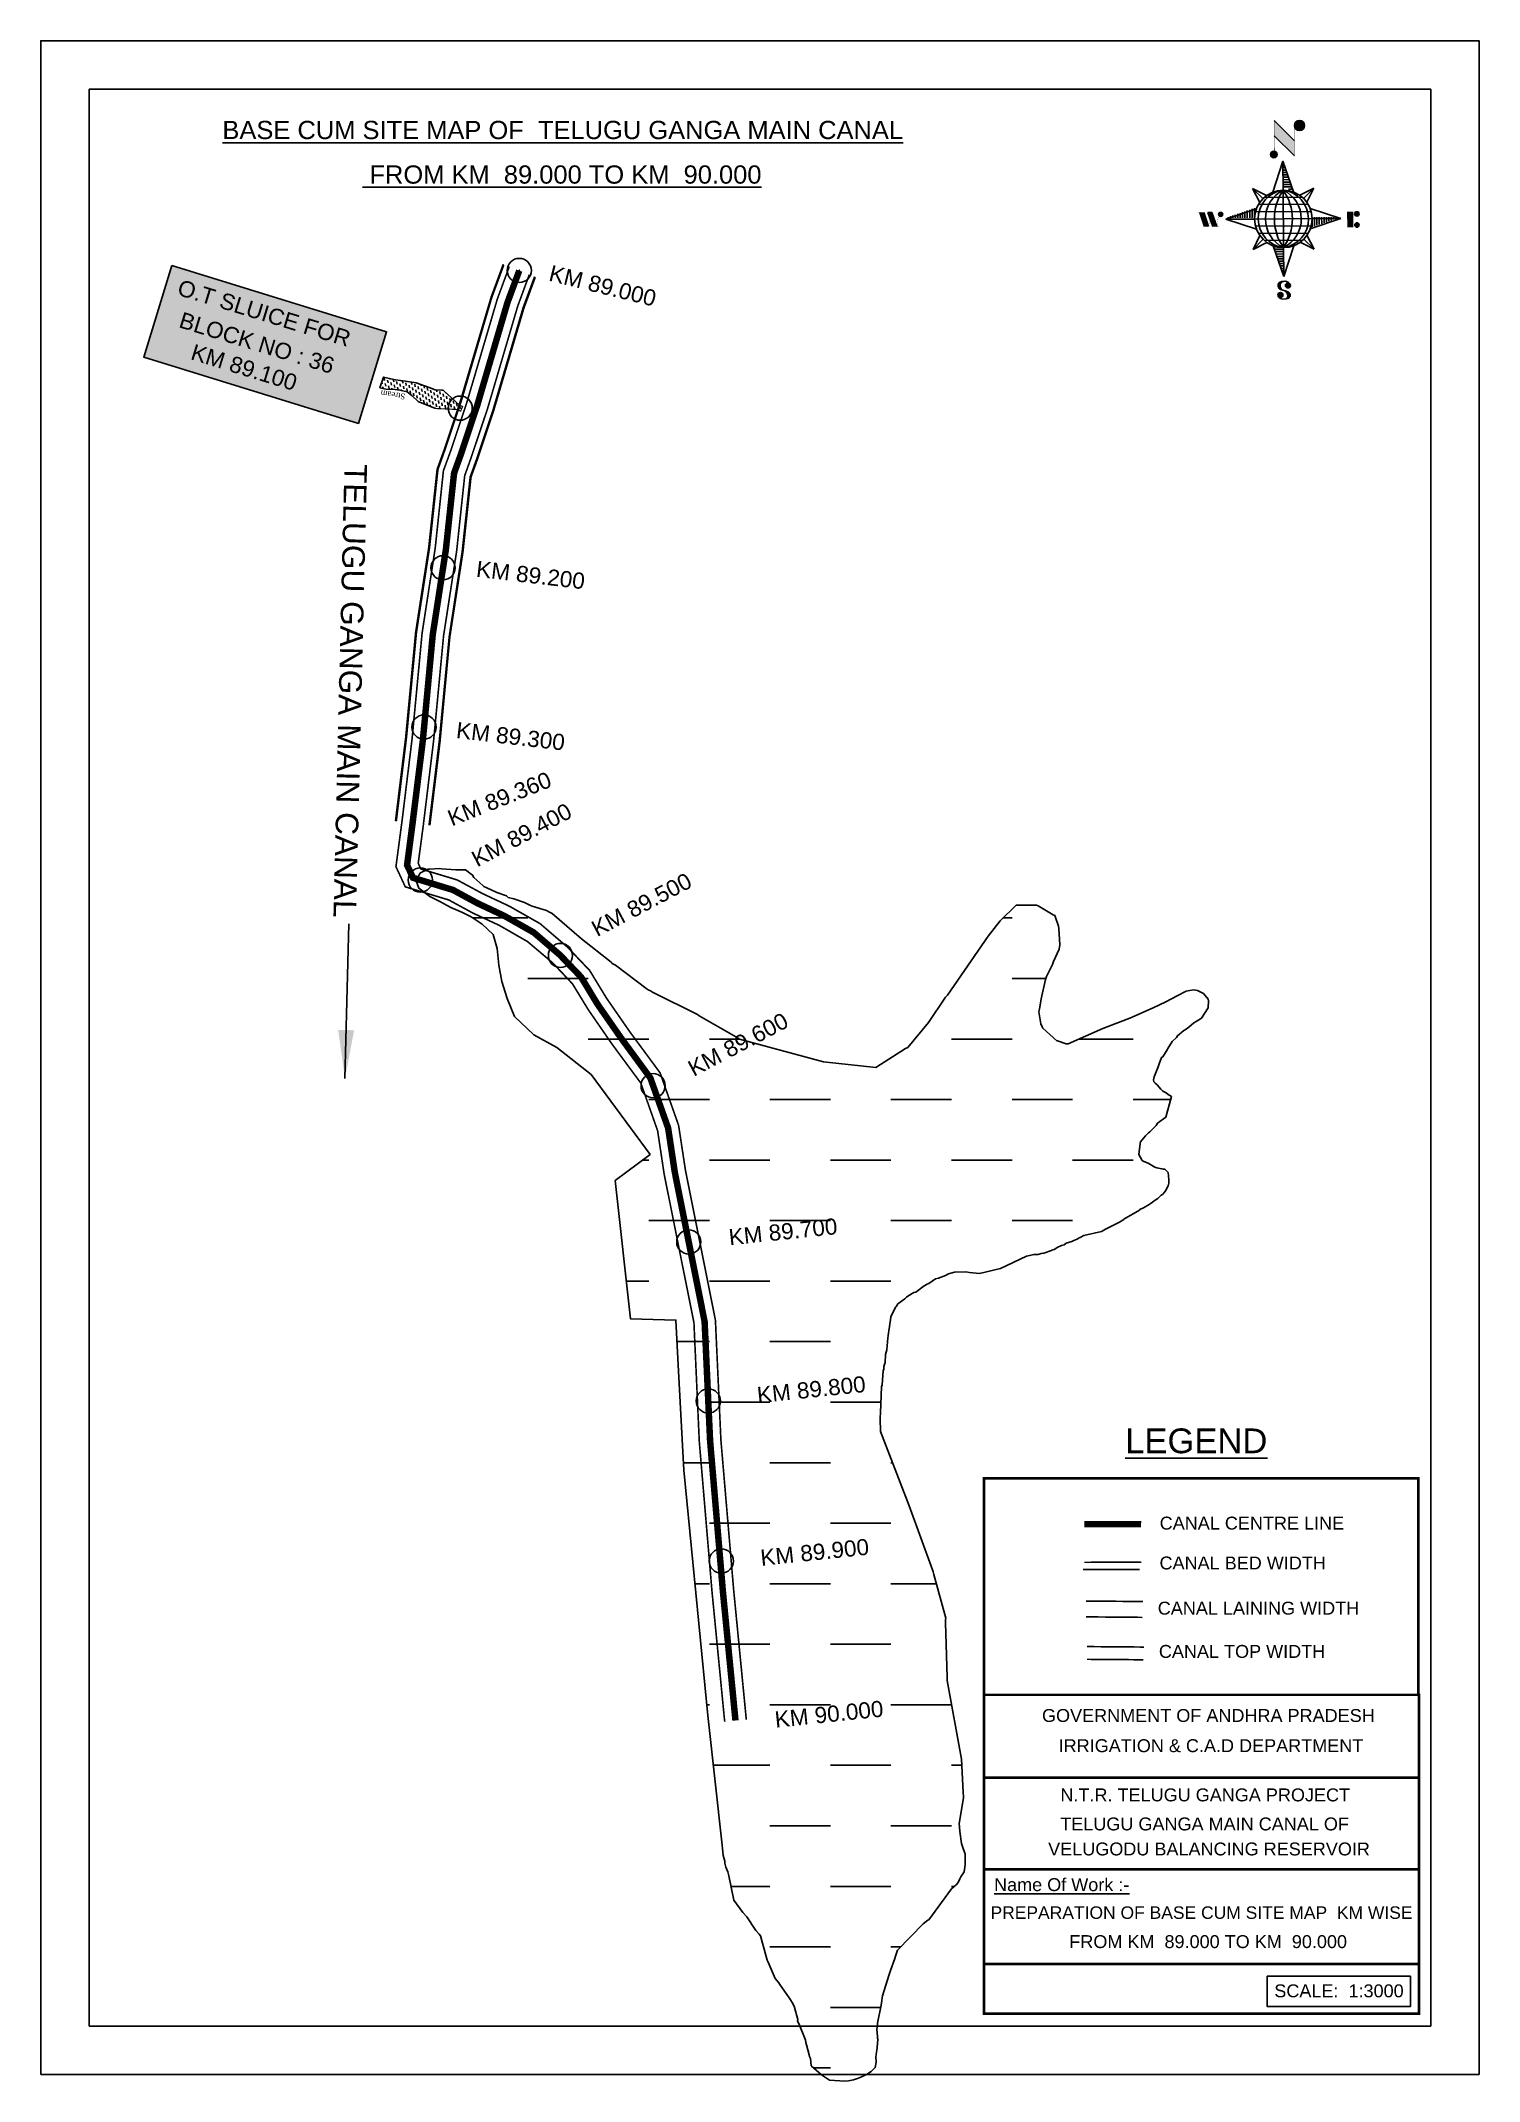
# Model space of a CAD drawing. Header units: inches. Extents: x 256761 to 257652, y 1657079 to 1658343.
import ezdxf

# ---------------------------------------------------------------- set-up
doc = ezdxf.new("R2010")
doc.units = ezdxf.units.IN
doc.header["$MEASUREMENT"] = 0
doc.header["$PDMODE"] = 32
doc.header["$PDSIZE"] = 15
doc.linetypes.add('ACAD_ISO02W100', pattern=[15, 12, -3])
for name, color, linetype in [('AQUADUCT', 1, 'Continuous'), ('bed with', 5, 'Continuous'), ('bord', 1, 'Continuous'), ('cahnige', 7, 'Continuous'), ('canal', 1, 'Continuous'), ('CARTTRACK', 30, 'ACAD_ISO02W100'), ('chainage', 7, 'Continuous'), ('FRAME 025', 7, 'Continuous'), ('lining', 4, 'Continuous'), ('OT', 7, 'Continuous'), ('STREAM', 4, 'Continuous'), ('Stu coo', 3, 'Continuous'), ('TEXT', 7, 'Continuous'), ('top of bund', 1, 'Continuous'), ('V', 6, 'Continuous')]:
    doc.layers.add(name, color=color, linetype=linetype)
doc.styles.add('5mm', font='times.ttf', dxfattribs={"height": 3})
doc.styles.get("Standard").update_dxf_attribs({"font": 'arial.ttf'})
doc.dimstyles.get("Standard").update_dxf_attribs({"dimtxt": 0.18, "dimasz": 0.18, "dimexe": 0.18, "dimexo": 0.0625, "dimgap": 0.09, "dimtad": 0, "dimtih": 1, "dimtoh": 1, "dimdec": 4, "dimzin": 0, "dimdsep": 46, "dimtxsty": 'Standard', "dimcen": 0.09, "dimadec": 0, "dimazin": 0, "dimtfac": 1, "dimtdec": 4, "dimtofl": 0, "dimtmove": 0, "dimatfit": 3, "dimfxl": 1, "dimtolj": 1, "dimtzin": 0, "dimarcsym": 0})
pattern_1 = [(267.297113149, (-8720374.938, 50637915.138), (10.5367255337, -0.497431438), [])]
pattern_2 = [(357.297113149, (-8720374.938, 50637915.138), (0.497431438, 10.5367255337), [])]

# ---------------------------------------------------------------- blocks, each defined once
blk = doc.blocks.new('VBVB')
at = {"layer": 'STREAM'}
h = blk.add_hatch(dxfattribs=at)
h.set_pattern_fill('DASH', color=256, scale=10, style=0)
h.set_pattern_definition([(0, (17867.8837, -28501.71), (1.25, 1.25), [1.25, -1.25])])
h.paths.add_polyline_path([(380095.96, 1497774.98), (380098.87, 1497780.21), (380100.45, 1497784.62), (380101.78, 1497788.77), (380103.77, 1497793.59), (380099.53, 1497795.92), (380098.45, 1497793.51), (380097.62, 1497789.6), (380096.96, 1497787.69), (380095.79, 1497784.7), (380093.88, 1497782.96), (380090.89, 1497780.8), (380086.57, 1497773.96), (380084.6, 1497765.18), (380084.08, 1497764.33), (380085.94, 1497763.15), (380086.57, 1497763.83), (380093.72, 1497769.3), (380094.46, 1497772.65)])
at = {"layer": 'OT', "const_width": 0.5}
blk.add_lwpolyline([(380084.6, 1497765.18), (380084.07, 1497764.33), (380083.55, 1497763.48), (380085.4, 1497762.31), (380085.94, 1497763.15), (380084.08, 1497764.33), (380085.94, 1497763.15), (380086.57, 1497763.83), (380093.72, 1497769.3), (380086.57, 1497763.83), (380085.94, 1497763.15), (380084.08, 1497764.33), (380084.6, 1497765.18), (380086.57, 1497773.96)], dxfattribs=at)
at = {"layer": 'STREAM'}
blk.add_lwpolyline([(380086.57, 1497773.96), (380090.89, 1497780.8), (380093.88, 1497782.96), (380095.79, 1497784.7), (380096.96, 1497787.69), (380097.62, 1497789.6), (380098.45, 1497793.51), (380099.53, 1497795.92), (380103.77, 1497793.59), (380101.78, 1497788.77), (380100.45, 1497784.62), (380098.87, 1497780.21), (380095.96, 1497774.98), (380094.46, 1497772.65), (380093.72, 1497769.3)], dxfattribs=at)
at = {"layer": 'cahnige', "style": '5mm'}
blk.add_text('Stream', height=2.5, rotation=71.17434, dxfattribs=at).set_placement((380095, 1497785.49))
blk = doc.blocks.new('*X7')
at = {"color": 0, "linetype": 'Continuous'}
for p, q in [((6321.6, 240.5), (6322.3, 241.2)), ((6321.6, 240.3), (6322.3, 241)), ((6321.6, 240.1), (6322.3, 240.8)), ((6321.6, 239.9), (6322.4, 240.7)), ((6321.6, 239.8), (6322.4, 240.6)), ((6321.6, 239.6), (6322.5, 240.5)), ((6321.6, 239.4), (6322.5, 240.3)), ((6321.6, 239.2), (6322.6, 240.2)), ((6321.7, 239.1), (6322.6, 240.1)), ((6321.8, 240.8), (6322.4, 241.4)), ((6321.8, 239), (6322.7, 240)), ((6321.8, 239), (6322.8, 239.9)), ((6321.9, 238.9), (6322.9, 239.8)), ((6322, 238.8), (6323, 239.7)), ((6322.1, 241.3), (6322.4, 241.6)), ((6322.1, 238.7), (6323.1, 239.6)), ((6322.2, 238.6), (6323.1, 239.6)), ((6322.3, 238.5), (6323.2, 239.5)), ((6322.4, 238.5), (6323.3, 239.4)), ((6322.5, 238.4), (6323.4, 239.3)), ((6322.7, 238.4), (6323.6, 239.3)), ((6322.8, 238.3), (6323.7, 239.2)), ((6322.9, 238.3), (6323.8, 239.1)), ((6323.1, 238.2), (6323.9, 239.1)), ((6323.2, 238.2), (6324, 239)), ((6323.3, 238.2), (6324.2, 239)), ((6323.5, 238.1), (6324.3, 238.9)), ((6323.7, 238.1), (6324.4, 238.9)), ((6323.8, 238.1), (6324.6, 238.8)), ((6324.1, 238.2), (6324.7, 238.8)), ((6324.3, 238.3), (6324.9, 238.8)), ((6324.6, 238.3), (6325.1, 238.8)), ((6324.8, 238.4), (6325.2, 238.8)), ((6325.1, 238.5), (6325.4, 238.8)), ((6325.4, 238.6), (6325.6, 238.8))]:
    blk.add_line(p, q, dxfattribs=at)
blk = doc.blocks.new('*X6')
at = {"color": 0, "linetype": 'Continuous'}
for p, q in [((6324.4, 240.3), (6324.5, 240.4)), ((6324.6, 240.3), (6324.8, 240.5)), ((6324.7, 240.2), (6325, 240.5)), ((6324.8, 240.2), (6325.2, 240.6)), ((6325, 240.1), (6325.5, 240.6)), ((6325.1, 240.1), (6325.6, 240.6)), ((6325.2, 240), (6325.8, 240.6)), ((6325.3, 240), (6326, 240.6)), ((6325.4, 239.9), (6326.1, 240.6)), ((6325.5, 239.8), (6326.2, 240.5)), ((6325.6, 239.8), (6326.3, 240.5)), ((6325.7, 239.7), (6326.5, 240.4)), ((6325.9, 239.6), (6326.6, 240.3)), ((6326, 239.5), (6326.7, 240.3)), ((6326, 239.4), (6326.8, 240.2)), ((6326.1, 239.3), (6327, 240.2)), ((6326.2, 239.3), (6327.1, 240.1)), ((6326.3, 239.2), (6327.1, 240)), ((6326.4, 239.1), (6327.2, 239.9)), ((6326.5, 239), (6327.3, 239.8)), ((6326.5, 238.9), (6327.4, 239.7)), ((6326.6, 238.8), (6327.5, 239.6)), ((6326.7, 238.7), (6327.5, 239.5)), ((6326.8, 238.6), (6327.6, 239.4)), ((6326.8, 238.5), (6327.7, 239.3)), ((6326.8, 236.5), (6327.4, 237)), ((6326.9, 238.3), (6327.8, 239.2)), ((6326.9, 238.2), (6327.9, 239.1)), ((6326.9, 236.8), (6327.6, 237.4)), ((6327, 238.1), (6327.8, 239)), ((6327, 237.9), (6327.8, 238.8)), ((6327, 237.8), (6327.8, 238.6)), ((6327, 237.6), (6327.8, 238.4)), ((6327, 237.4), (6327.8, 238.2)), ((6327, 237.3), (6327.8, 238)), ((6327, 237.1), (6327.8, 237.9))]:
    blk.add_line(p, q, dxfattribs=at)
blk = doc.blocks.new('H')
at = {"layer": 'bord', "extrusion": (0.000427885, 0.004792, 0.999988)}
h = blk.add_hatch(dxfattribs=at)
h.set_pattern_fill('LINE', color=8, scale=84.387686, angle=-2.70289, style=0)
h.set_pattern_definition(pattern_2)
h.paths.add_polyline_path([(-492.5, 785.6, -0.090992), (-448, 775.2), (-486.5, 912)])
h = blk.add_hatch(dxfattribs=at)
h.set_pattern_fill('LINE', color=8, scale=84.387686, angle=-92.70289, style=0)
h.set_pattern_definition(pattern_1)
h.paths.add_polyline_path([(-624.9, 665.1, -0.090992), (-614.5, 709.6), (-751.3, 671.1)])
h = blk.add_hatch(dxfattribs=at)
h.set_pattern_fill('LINE', color=8, scale=84.387686, angle=-92.70289, style=0)
h.set_pattern_definition(pattern_1)
h.paths.add_polyline_path([(-245.6, 647.2), (-372, 653.2, -0.090992), (-382.4, 608.7)])
h = blk.add_hatch(dxfattribs=at)
h.set_pattern_fill('LINE', color=8, scale=84.387686, angle=-2.70289, style=0)
h.set_pattern_definition(pattern_2)
h.paths.add_polyline_path([(-504.4, 532.7, -0.090992), (-548.9, 543.1), (-510.4, 406.3)])
for p, q in [((-516.2, 1087.1, -1217.1), (-431.5, 994, -1216.7)), ((-519.4, 1020.4, -1216.8), (-434.7, 927.3, -1216.4)), ((-538.3, 773.7, -1215.6), (-487, 906.2, -1216.3)), ((-487, 906.2, -1216.3), (-493, 779.8, -1215.7)), ((-487, 906.2, -1216.3), (-448.5, 769.4, -1215.7)), ((-626.7, 793.8, -1215.7), (-566.8, 760.2, -1215.6)), ((-626.7, 793.8, -1215.7), (-584.1, 747, -1215.5)), ((-598.9, 731, -1215.4), (-626.7, 793.8, -1215.7)), ((-421.3, 753.3, -1215.6), (-358.5, 781.1, -1215.7)), ((-358.5, 781.1, -1215.7), (-405.3, 738.5, -1215.5)), ((-358.5, 781.1, -1215.7), (-392.1, 721.2, -1215.4)), ((-864.7, 700.9, -1215.1), (-846.9, 637.7, -1214.9)), ((-846.9, 700.1, -1215.1), (-829.1, 636.9, -1214.9)), ((-829.1, 699.2, -1215.2), (-811.3, 636, -1214.9)), ((-829.1, 699.2, -1215.2), (-811.3, 698.4, -1215.2)), ((-811.3, 698.4, -1215.2), (-793.5, 635.2, -1214.9)), ((-751.8, 665.3, -1215), (-615, 703.8, -1215.3)), ((-751.8, 665.3, -1215), (-625.4, 659.3, -1215)), ((-619.3, 614, -1214.8), (-751.8, 665.3, -1215)), ((-246.1, 641.4, -1215.1), (-382.9, 602.9, -1214.9)), ((-378.6, 692.6, -1215.3), (-246.1, 641.4, -1215.1)), ((-372.5, 647.4, -1215.1), (-246.1, 641.4, -1215.1)), ((-213.5, 669.3, -1215.3), (-216.7, 600.8, -1214.9)), ((-197.2, 599.9, -1214.9), (-193.9, 668.4, -1215.3)), ((-639.4, 525.6, -1214.4), (-605.8, 585.5, -1214.7)), ((-639.4, 525.6, -1214.4), (-592.6, 568.1, -1214.6)), ((-576.6, 553.3, -1214.6), (-639.4, 525.6, -1214.4)), ((-371.2, 512.9, -1214.5), (-431.1, 546.5, -1214.6)), ((-371.2, 512.9, -1214.5), (-413.8, 559.7, -1214.7)), ((-399, 575.7, -1214.7), (-371.2, 512.9, -1214.5)), ((-510.9, 400.5, -1213.9), (-549.4, 537.2, -1214.5)), ((-459.6, 533, -1214.5), (-510.9, 400.5, -1213.9)), ((-504.9, 526.9, -1214.5), (-510.9, 400.5, -1213.9))]:
    blk.add_line(p, q, dxfattribs=at)
at = {"layer": 'bord', "color": 8, "linetype": 'ByBlock', "extrusion": (0.000427885, 0.004792, 0.999988)}
for p, q in [((-386.5, 711.4, -1215.4), (-605.5, 721.7, -1215.4)), ((-410.8, 744.2, -1215.5), (-578.1, 752.1, -1215.5)), ((-493, 779.8, -1215.7), (-504.9, 526.9, -1214.5)), ((-372.5, 647.4, -1215.1), (-625.4, 659.3, -1215)), ((-375, 679.2, -1215.3), (-619.9, 690.7, -1215.2)), ((-378, 615.9, -1214.9), (-622.9, 627.5, -1214.9)), ((-392.4, 584.9, -1214.8), (-611.4, 595.3, -1214.7)), ((-419.8, 554.6, -1214.6), (-587.1, 562.5, -1214.6))]:
    blk.add_line(p, q, dxfattribs=at)
at = {"layer": 'bord', "extrusion": (0.000427885, 0.004792, 0.999988), "elevation": -1212.1}
for points, const_width in [([(-522, 959.6), (-515.7, 1092.9)], 1.61), ([(-434.2, 933.1), (-427.9, 1066.5)], 1.61), ([(-870.1, 707), (-846.4, 705.9)], 0.642), ([(-828.6, 642.7), (-855.2, 643.9)], 0.642), ([(-828.6, 642.7), (-821, 678)], 0.642), ([(-810.8, 641.8), (-784.1, 640.6)], 0.642), ([(-793, 641), (-781.6, 693.9)], 0.642), ([(-222.7, 675.6), (-173.8, 673.3)], 0.706), ([(-194.8, 644.8), (-185, 644.4)], 0.706), ([(-177.1, 604.8), (-226, 607.1)], 0.706)]:
    blk.add_lwpolyline(points, dxfattribs=dict(at, const_width=const_width))
for points, const_width in [([(-413.7, 1073.1, 1), (-397.6, 1057.7, 1)], 22.3), ([(-530.3, 949.5, 1), (-519.6, 939.3, 1)], 14.8), ([(-775.9, 696.6, 1), (-769.5, 690.4, 1)], 8.9), ([(-177.8, 666.9, 1), (-170.8, 660.1, 1)], 9.79), ([(-180.1, 618, 1), (-173.1, 611.2, 1)], 9.79), ([(-489.8, 361.7, 1), (-498.1, 369.1, 1)], 11.1), ([(-525.2, 321.6, 1), (-533.4, 328.9, 1)], 11.1)]:
    blk.add_lwpolyline(points, format="xyb", close=True, dxfattribs=dict(at, const_width=const_width))
for points in [[(-537, 317.4), (-530.7, 310.5), (-519.8, 306.8), (-504.9, 306.9), (-493.9, 310), (-486.3, 317.7), (-486.5, 325.8), (-490.6, 333.3), (-493.5, 336.2), (-502.8, 340.9), (-522.5, 347.3), (-530.4, 351.6), (-533.7, 354.6), (-537.4, 362.6), (-537, 373.4), (-530, 380.7), (-520, 384.1), (-503.5, 384.2), (-492.5, 379.9), (-487.1, 373.3)], [(-522.5, 347.6), (-526.2, 353.8), (-527.8, 360.6), (-527.9, 370.6), (-525.9, 375.5), (-521.3, 381.2), (-514.5, 384.4)], [(-504.9, 306.9), (-499, 312.4), (-497, 319.4), (-497.5, 326.5), (-501.2, 335.4), (-509.2, 343.2)]]:
    blk.add_lwpolyline(points, dxfattribs=at)
at = {"layer": 'bord', "extrusion": (0.000427885, 0.004792, 0.999988)}
for centre, radius in [((-405.6, 1065.4, -1212.1), 22.3), ((-525, 944.4, -1212.1), 14.8), ((-498.4, 659.1, -1212.1), 126.6), ((-772.7, 693.5, -1212.1), 8.9), ((-174.3, 663.5, -1212.1), 9.79), ((-176.6, 614.6, -1212.1), 9.79), ((-494, 365.4, -1212.1), 11.1), ((-529.3, 325.2, -1212.1), 11.1)]:
    blk.add_circle(centre, radius, dxfattribs=at)
at = {"layer": 'bord', "color": 8, "linetype": 'ByBlock', "extrusion": (0.000427885, 0.004792, 0.999988)}
for centre, radius, start, end in [((-481.5, 658.3, -1212.1), 127.7, 94.92536, 259.66906), ((-436.8, 656.2, -1212.1), 140.8, 113.28644, 241.30798), ((-315.9, 650.5, -1212.1), 222.3, 142.58916, 212.00526), ((-560.1, 662.1, -1212.1), 140.8, 293.28644, 61.30798), ((-681, 667.8, -1212.1), 222.3, 322.58916, 32.00526), ((-515.4, 659.9, -1212.1), 127.7, 274.92536, 79.66906)]:
    blk.add_arc(centre, radius, start, end, dxfattribs=at)
at = {"layer": 'bord', "extrusion": (0.000427885, 0.004792, 0.999988)}
for points in [[(-515.7, 1092.9, -1212.1), (-431, 999.8, -1212.1), (-518.9, 1026.2, -1212.1), (-434.2, 933.1, -1212.1)], [(-864.1, 706.7, -1212.1), (-846.4, 705.9, -1212.1), (-846.3, 643.5, -1212.1), (-828.6, 642.7, -1212.1)], [(-828.6, 705, -1212.1), (-810.8, 704.2, -1212.1), (-810.8, 641.8, -1212.1), (-793, 641, -1212.1)], [(-193.4, 674.2, -1212.1), (-196.6, 605.7, -1212.1), (-213, 675.1, -1212.1), (-216.2, 606.7, -1212.1)]]:
    blk.add_solid(points, dxfattribs=at)
at = {"layer": 'bord', "extrusion": (0.000427885, 0.004792, 0.999988), "xscale": 7.977342409717546, "yscale": 7.977342408231451, "zscale": 7.977342408476333, "rotation": 138.0840426661453}
for name, p in [('*X6', (38300.5, -31929.4, -1212.1)), ('*X7', (38314.4, -31950.9, -1212.1))]:
    blk.add_blockref(name, p, dxfattribs=at)

msp = doc.modelspace()

# ---------------------------------------------------------------- hatches: boundary and pattern name
at = {"layer": 'Stu coo'}
h = msp.add_hatch(dxfattribs=at)
h.set_pattern_fill('DASH', color=5, scale=300, style=0)
h.paths.add_polyline_path([(257080.5, 1657719.8), (257066.4, 1657727.7), (257054.4, 1657738.9), (257049.8, 1657750.1), (257046.4, 1657760.7), (257044.6, 1657770.8), (257043.5, 1657781.2), (257041.1, 1657789.8), (257034.3, 1657796.1), (257027.5, 1657800.7), (257022.2, 1657803.4), (257015, 1657806.5), (257008.1, 1657810.2), (257001.9, 1657813.4), (256995.1, 1657818.4), (256993.5, 1657823), (256995.4, 1657827.1), (256996.1, 1657828), (257000.9, 1657830.2), (257001.6, 1657830.2), (257007.7, 1657830.6), (257009.2, 1657830.5), (257018, 1657829.9), (257018.7, 1657829.9), (257024, 1657829.9), (257028.4, 1657826.6), (257029.2, 1657825.2), (257034.7, 1657820.1), (257035.4, 1657819.6), (257037.3, 1657818.7), (257043, 1657816), (257043.4, 1657815.9), (257049.4, 1657813.7), (257050.5, 1657812.8), (257053.9, 1657811.9), (257060.5, 1657809.7), (257064.2, 1657807.8), (257065.3, 1657807.4), (257074.1, 1657804.7), (257075.6, 1657803.8), (257077.7, 1657802.9), (257095.8, 1657787.1), (257114.3, 1657772.6), (257114.9, 1657771.8), (257117, 1657770.7), (257136.5, 1657755.9), (257137.2, 1657755.6), (257138.5, 1657754.8), (257139.8, 1657754), (257167.8, 1657740.3), (257168.7, 1657739.3), (257193.4, 1657725.4), (257193.7, 1657725), (257245.7, 1657710.8), (257278.2, 1657707.4), (257296.5, 1657719.1), (257297.9, 1657719.8), (257310.8, 1657735.3), (257321.3, 1657750.9), (257322.5, 1657752.1), (257337.2, 1657773.5), (257347.7, 1657788.7), (257355.2, 1657798.2), (257365.1, 1657807.9), (257377.7, 1657808), (257378.7, 1657807.5), (257388.1, 1657802), (257389.1, 1657801.6), (257391.4, 1657794.9), (257391.6, 1657793.5), (257392.2, 1657783.4), (257391.7, 1657780.8), (257388.3, 1657773), (257387.6, 1657771.3), (257383.8, 1657763.7), (257383.2, 1657762), (257380.5, 1657750), (257379.5, 1657743.5), (257379.2, 1657741.9), (257380.4, 1657734.4), (257381.1, 1657732.5), (257381.7, 1657731.7), (257390.3, 1657723.9), (257390.6, 1657723.9), (257396, 1657722), (257397.4, 1657722), (257418.7, 1657731.6), (257436.5, 1657738.3), (257437.3, 1657738.7), (257450, 1657744.4), (257457.9, 1657748), (257464.8, 1657751.7), (257470.5, 1657754.6), (257474.9, 1657755.4), (257477.4, 1657755), (257481.1, 1657753.2), (257484.1, 1657749.8), (257484.3, 1657748.6), (257484, 1657744.4), (257479.8, 1657737.9), (257476.7, 1657735.9), (257475.2, 1657735.1), (257472, 1657732.3), (257469.7, 1657730.7), (257468.9, 1657730.3), (257465, 1657727.1), (257464.5, 1657725.9), (257461.7, 1657723.5), (257459, 1657719.1), (257458.6, 1657718.3), (257455.9, 1657713.9), (257455.2, 1657713.6), (257453.6, 1657709.6), (257453, 1657707.7), (257450.5, 1657701.6), (257450.2, 1657699.7), (257450.4, 1657698.5), (257451.3, 1657697.7), (257452.5, 1657696.6), (257454.8, 1657694), (257456, 1657692.8), (257458.1, 1657691.7), (257459.3, 1657690.6), (257461.4, 1657689.4), (257457.8, 1657676.6), (257452.7, 1657672.8), (257451.9, 1657671.4), (257450.4, 1657670), (257447.8, 1657667.5), (257447.1, 1657666.9), (257445.2, 1657665.1), (257442.2, 1657661.4), (257442, 1657660.3), (257441.1, 1657653.5), (257443.1, 1657649.8), (257444.2, 1657649.1), (257446.8, 1657648.1), (257447.9, 1657647.4), (257449.9, 1657646.3), (257451, 1657645.7), (257452.2, 1657645.3), (257455.4, 1657644.6), (257456.3, 1657644.3), (257457.2, 1657644.3), (257459.3, 1657642.3), (257459.5, 1657640.3), (257459.7, 1657637.7), (257459.6, 1657635.7), (257459.3, 1657634.1), (257458.4, 1657632.6), (257458, 1657631.6), (257457.1, 1657630.3), (257455.7, 1657628.8), (257455, 1657628.2), (257452.9, 1657626.3), (257450.5, 1657624.8), (257449.5, 1657623.9), (257448.2, 1657622.9), (257447.5, 1657622.6), (257443.9, 1657620.5), (257441.7, 1657619.3), (257441.4, 1657619), (257433.3, 1657614.2), (257432.1, 1657613.6), (257431.7, 1657613.3), (257429.2, 1657611.6), (257421.7, 1657607.8), (257420.5, 1657607.2), (257418.3, 1657606), (257418, 1657605.7), (257407.1, 1657603.2), (257404.7, 1657602.1), (257404.1, 1657601.8), (257402.9, 1657601), (257400.8, 1657600.1), (257399.6, 1657599.6), (257396.1, 1657598.5), (257394.9, 1657597.6), (257393.1, 1657597.1), (257392.8, 1657596.8), (257391, 1657596), (257388.6, 1657594.6), (257387.2, 1657594.3), (257386.9, 1657594), (257382.2, 1657592.4), (257380.5, 1657592.1), (257378.8, 1657591.5), (257376.2, 1657591.6), (257371.6, 1657590.5), (257355.3, 1657582.9), (257342.4, 1657579.8), (257336.1, 1657580.4), (257333.9, 1657580.8), (257326.9, 1657580.6), (257323.1, 1657579.6), (257321.4, 1657578.5), (257316.9, 1657576.8), (257315.2, 1657576.4), (257311, 1657573.6), (257310, 1657573.2), (257308.2, 1657572.2), (257303, 1657568.2), (257301.7, 1657567.9), (257297.9, 1657565.8), (257297.2, 1657565.1), (257296.1, 1657564), (257291.7, 1657560.9), (257291, 1657559.5), (257290.6, 1657559.1), (257287.8, 1657553.9), (257287.4, 1657552.9), (257287.3, 1657551.1), (257286.3, 1657544.2), (257286, 1657542.9), (257285.9, 1657541.2), (257285.5, 1657539.8), (257284.9, 1657532.5), (257284.1, 1657529.5), (257283.9, 1657524.7), (257283.2, 1657522.1), (257283.1, 1657520.2), (257282.7, 1657519.6), (257282, 1657510.7), (257281.7, 1657509.5), (257281, 1657493.6), (257281, 1657492.5), (257280.9, 1657491.3), (257280.9, 1657489.6), (257281.1, 1657482.2), (257281.1, 1657481.9), (257298.8, 1657435.8), (257313.2, 1657396.1), (257313.7, 1657395), (257314, 1657393.3), (257321.5, 1657366.3), (257321.3, 1657365.3), (257321.3, 1657363.4), (257322.4, 1657329.6), (257322.3, 1657327.6), (257331.2, 1657278.9), (257332.3, 1657258.5), (257332.5, 1657255.5), (257332.4, 1657254.9), (257329.8, 1657239), (257330, 1657236.8), (257330.1, 1657234), (257331.2, 1657226.5), (257331.4, 1657225.9), (257331.8, 1657224.7), (257333.6, 1657220), (257333.5, 1657219.7), (257333.6, 1657213.3), (257332.8, 1657209.1), (257330.9, 1657206), (257330.3, 1657204.6), (257329.1, 1657202.4), (257328, 1657201), (257325.1, 1657198.6), (257311, 1657179.4), (257310.3, 1657179), (257307.4, 1657176.8), (257291.6, 1657160.6), (257291.1, 1657159.2), (257290.4, 1657156.7), (257289.9, 1657155.4), (257287.2, 1657147.9), (257286.2, 1657144.9), (257282.2, 1657132.2), (257282.1, 1657130.9), (257281.8, 1657129.4), (257281.6, 1657127.8), (257281.4, 1657126.5), (257279.3, 1657115.2), (257279.1, 1657114), (257278.8, 1657111.6), (257279.1, 1657107.1), (257279.2, 1657106), (257279.4, 1657105.4), (257279, 1657100.2), (257278.7, 1657098.4), (257278.6, 1657097.6), (257278.3, 1657095.6), (257278.2, 1657094.5), (257278.3, 1657091.4), (257278.3, 1657091.1), (257277.8, 1657087.8), (257276.8, 1657086.7), (257275.5, 1657085.6), (257275.2, 1657085.3), (257272.4, 1657083.4), (257268.9, 1657081.8), (257266.8, 1657081), (257265, 1657080.4), (257264.4, 1657080.1), (257261.3, 1657079.6), (257259, 1657079.3), (257249.4, 1657080), (257244.6, 1657083.2), (257238.2, 1657088.9), (257237.6, 1657093.3), (257237.1, 1657094.7), (257236.9, 1657095.6), (257235.3, 1657101.8), (257234.8, 1657103.3), (257234.6, 1657104.7), (257234.4, 1657105.3), (257230.5, 1657115.1), (257229.7, 1657116.6), (257229.8, 1657117.5), (257227.5, 1657125.9), (257226.4, 1657128.1), (257225.3, 1657129.7), (257224.4, 1657130.9), (257218.6, 1657139.3), (257218, 1657140.3), (257215.9, 1657142.9), (257211.5, 1657153), (257210.9, 1657154.4), (257210.3, 1657156.5), (257206.8, 1657169.3), (257205.8, 1657170.4), (257203.9, 1657172.6), (257198.3, 1657181.1), (257195.7, 1657183.8), (257190.3, 1657191.4), (257187.1, 1657206.6), (257186.8, 1657207.4), (257186.4, 1657209.1), (257185.3, 1657212), (257184.6, 1657214.5), (257184.6, 1657215.7), (257184.2, 1657217), (257183.5, 1657219.1), (257183.1, 1657223.4), (257183, 1657225.5), (257174.2, 1657305.9), (257159.2, 1657458), (257156, 1657519.3), (257154.3, 1657550.9), (257126.2, 1657551.6), (257116.7, 1657637.3), (257138.3, 1657653.5), (257101.8, 1657703)])
at = {"layer": 'V'}
msp.add_hatch(color=2, dxfattribs=at).paths.add_polyline_path([(256842.1, 1658204.2), (256975.1, 1658163.2), (256957.7, 1658106.4), (256824.7, 1658147.4)])

# ---------------------------------------------------------------- linework, layer by layer
at = {"linetype": 'ByBlock'}
for points in [[(256760.9, 1657083.5), (256760.9, 1658343.5), (257651.9, 1658343.5), (257651.9, 1657083.5)], [(257621.9, 1658313.5), (257621.9, 1657113.5), (256790.9, 1657113.5), (256790.9, 1658313.5)]]:
    msp.add_lwpolyline(points, close=True, dxfattribs=at)
msp.add_point((257057.3, 1658201.2))
at = {"color": 2}
msp.add_point((257020.7, 1658115.9), dxfattribs=at)
at = {"color": 0}
for p in [(257010.1, 1658017), (256998.3, 1657918.3), (256996, 1657823.5), (257082.8, 1657776.8), (257140.2, 1657696.1), (257162.3, 1657599.3), (257174.4, 1657500.8), (257182.4, 1657401.6)]:
    msp.add_point(p, dxfattribs=at)
at = {"layer": 'bed with', "const_width": 1}
for points in [[(257051.1, 1658203.6), (257043.7, 1658183.5), (257024.7, 1658119.1), (257023.7, 1658116.1), (257014.9, 1658089.7), (257010.3, 1658077.1), (257005.2, 1658029), (256997.1, 1657976.5), (256990.9, 1657911.1), (256984.6, 1657859.5)], [(257063.5, 1658198.6), (257056.4, 1658179.3), (257037.5, 1658115.1), (257036.4, 1658111.9), (257027.5, 1658085.3), (257023.5, 1658074.1), (257018.5, 1658027.3), (257010.4, 1657974.8), (257004.2, 1657909.6), (256997.9, 1657857.9)], [(257441.5, 1657396.4), (257439.5, 1657396.4), (257406.7, 1657396.4), (257406.4, 1657396.4)], [(257442.6, 1657400.8), (257439.5, 1657400.9), (257407.3, 1657400.8)]]:
    msp.add_lwpolyline(points, dxfattribs=at)
at = {"layer": 'bed with', "color": 1, "const_width": 1}
for points in [[(256984.6, 1657859.6), (256980.9, 1657831.8), (256986.7, 1657819.3), (257013.6, 1657811.2), (257028.5, 1657803.1), (257045, 1657795.4), (257062.4, 1657785.4), (257077.9, 1657772.3), (257090.2, 1657759.3), (257100.1, 1657743.1), (257114.8, 1657721.8), (257132.6, 1657697.7), (257143, 1657668.2), (257147, 1657641.6), (257165.5, 1657549.2), (257168.8, 1657475.7), (257176.7, 1657382.5), (257184.4, 1657303.5), (257184.6, 1657302)], [(256997.9, 1657857.8), (256994.7, 1657833.9), (256996.3, 1657830.4), (257018.8, 1657823.6), (257034.6, 1657815.1), (257051.2, 1657807.3), (257070.2, 1657796.5), (257087.1, 1657782), (257100.9, 1657767.5), (257111.3, 1657750.4), (257125.7, 1657729.6), (257144.5, 1657704.1), (257156, 1657671.5), (257160.2, 1657643.9), (257178.8, 1657550.8), (257182.2, 1657476.5), (257190.1, 1657383.7), (257197.8, 1657304.7), (257197.9, 1657303.3)]]:
    msp.add_lwpolyline(points, dxfattribs=at)
at = {"layer": 'canal', "color": 6, "const_width": 4}
for points in [[(257442.5, 1657424.4), (257439.9, 1657424.5), (257407.3, 1657424.4)], [(257407.3, 1657424.4), (257442.5, 1657424.4)]]:
    msp.add_lwpolyline(points, dxfattribs=at)
at = {"layer": 'FRAME 025', "lineweight": -3, "const_width": 1.64}
for points in [[(257345.1, 1657452.9), (257614.2, 1657452.9), (257614.2, 1657318.7), (257345.1, 1657318.7)], [(257345.1, 1657318.7), (257614.6, 1657318.7), (257614.6, 1657121.1), (257345.1, 1657121.1)]]:
    msp.add_lwpolyline(points, close=True, dxfattribs=at)
for points in [[(257345.1, 1657267.4), (257614.6, 1657267.4)], [(257345.1, 1657210.5), (257614.6, 1657210.5)], [(257345.1, 1657151.9), (257614.6, 1657151.9)]]:
    msp.add_lwpolyline(points, dxfattribs=at)
at = {"layer": 'lining', "const_width": 1}
for points in [[(257047.7, 1658204.6), (257040.3, 1658184.6), (257021.3, 1658120.1), (257020.3, 1658117.2), (257011.5, 1658090.8), (257006.9, 1658077.9), (257001.7, 1658029.5), (256993.6, 1657976.9), (256987.4, 1657911.5), (256981.1, 1657859.9)], [(257066.8, 1658197.4), (257059.7, 1658178.2), (257040.8, 1658114), (257039.7, 1658110.7), (257030.8, 1658084.1), (257026.9, 1658073.3), (257021.9, 1658026.8), (257013.9, 1657974.4), (257007.7, 1657909.3), (257001.4, 1657857.4)], [(257408.3, 1657376.8), (257433.1, 1657376.6), (257443.7, 1657376.5)], [(257408.3, 1657367), (257435.2, 1657366.8), (257443.2, 1657366.7)]]:
    msp.add_lwpolyline(points, dxfattribs=at)
at = {"layer": 'Stu coo', "color": 5}
msp.add_lwpolyline([(257080.5, 1657719.8), (257066.4, 1657727.7), (257054.4, 1657738.9), (257049.8, 1657750.1), (257046.4, 1657760.7), (257044.6, 1657770.8), (257043.5, 1657781.2), (257041.1, 1657789.8), (257034.3, 1657796.1), (257027.5, 1657800.7), (257022.2, 1657803.4), (257015, 1657806.5), (257008.1, 1657810.2), (257001.9, 1657813.4), (256995.1, 1657818.4), (256993.5, 1657823), (256995.4, 1657827.1), (256996.1, 1657828), (257000.9, 1657830.2), (257001.6, 1657830.2), (257007.7, 1657830.6), (257009.2, 1657830.5), (257018, 1657829.9), (257018.7, 1657829.9), (257024, 1657829.9), (257028.4, 1657826.6), (257029.2, 1657825.2), (257034.7, 1657820.1), (257035.4, 1657819.6), (257037.3, 1657818.7), (257043, 1657816), (257043.4, 1657815.9), (257049.4, 1657813.7), (257050.5, 1657812.8), (257053.9, 1657811.9), (257060.5, 1657809.7), (257064.2, 1657807.8), (257065.3, 1657807.4), (257074.1, 1657804.7), (257075.6, 1657803.8), (257077.7, 1657802.9), (257095.8, 1657787.1), (257114.3, 1657772.6), (257114.9, 1657771.8), (257117, 1657770.7), (257136.5, 1657755.9), (257137.2, 1657755.6), (257138.5, 1657754.8), (257139.8, 1657754), (257167.8, 1657740.3), (257168.7, 1657739.3), (257193.4, 1657725.4), (257193.7, 1657725), (257245.7, 1657710.8), (257278.2, 1657707.4), (257296.5, 1657719.1), (257297.9, 1657719.8), (257310.8, 1657735.3), (257321.3, 1657750.9), (257322.5, 1657752.1), (257337.2, 1657773.5), (257347.7, 1657788.7), (257355.2, 1657798.2), (257365.1, 1657807.9), (257377.7, 1657808), (257378.7, 1657807.5), (257388.1, 1657802), (257389.1, 1657801.6), (257391.4, 1657794.9), (257391.6, 1657793.5), (257392.2, 1657783.4), (257391.7, 1657780.8), (257388.3, 1657773), (257387.6, 1657771.3), (257383.8, 1657763.7), (257383.2, 1657762), (257380.5, 1657750), (257379.5, 1657743.5), (257379.2, 1657741.9), (257380.4, 1657734.4), (257381.1, 1657732.5), (257381.7, 1657731.7), (257390.3, 1657723.9), (257390.6, 1657723.9), (257396, 1657722), (257397.4, 1657722), (257418.7, 1657731.6), (257436.5, 1657738.3), (257437.3, 1657738.7), (257450, 1657744.4), (257457.9, 1657748), (257464.8, 1657751.7), (257470.5, 1657754.6), (257474.9, 1657755.4), (257477.4, 1657755), (257481.1, 1657753.2), (257484.1, 1657749.8), (257484.3, 1657748.6), (257484, 1657744.4), (257479.8, 1657737.9), (257476.7, 1657735.9), (257475.2, 1657735.1), (257472, 1657732.3), (257469.7, 1657730.7), (257468.9, 1657730.3), (257465, 1657727.1), (257464.5, 1657725.9), (257461.7, 1657723.5), (257459, 1657719.1), (257458.6, 1657718.3), (257455.9, 1657713.9), (257455.2, 1657713.6), (257453.6, 1657709.6), (257453, 1657707.7), (257450.5, 1657701.6), (257450.2, 1657699.7), (257450.4, 1657698.5), (257451.3, 1657697.7), (257452.5, 1657696.6), (257454.8, 1657694), (257456, 1657692.8), (257458.1, 1657691.7), (257459.3, 1657690.6), (257461.4, 1657689.4), (257457.8, 1657676.6), (257452.7, 1657672.8), (257451.9, 1657671.4), (257450.4, 1657670), (257447.8, 1657667.5), (257447.1, 1657666.9), (257445.2, 1657665.1), (257442.2, 1657661.4), (257442, 1657660.3), (257441.1, 1657653.5), (257443.1, 1657649.8), (257444.2, 1657649.1), (257446.8, 1657648.1), (257447.9, 1657647.4), (257449.9, 1657646.3), (257451, 1657645.7), (257452.2, 1657645.3), (257455.4, 1657644.6), (257456.3, 1657644.3), (257457.2, 1657644.3), (257459.3, 1657642.3), (257459.5, 1657640.3), (257459.7, 1657637.7), (257459.6, 1657635.7), (257459.3, 1657634.1), (257458.4, 1657632.6), (257458, 1657631.6), (257457.1, 1657630.3), (257455.7, 1657628.8), (257455, 1657628.2), (257452.9, 1657626.3), (257450.5, 1657624.8), (257449.5, 1657623.9), (257448.2, 1657622.9), (257447.5, 1657622.6), (257443.9, 1657620.5), (257441.7, 1657619.3), (257441.4, 1657619), (257433.3, 1657614.2), (257432.1, 1657613.6), (257431.7, 1657613.3), (257429.2, 1657611.6), (257421.7, 1657607.8), (257420.5, 1657607.2), (257418.3, 1657606), (257418, 1657605.7), (257407.1, 1657603.2), (257404.7, 1657602.1), (257404.1, 1657601.8), (257402.9, 1657601), (257400.8, 1657600.1), (257399.6, 1657599.6), (257396.1, 1657598.5), (257394.9, 1657597.6), (257393.1, 1657597.1), (257392.8, 1657596.8), (257391, 1657596), (257388.6, 1657594.6), (257387.2, 1657594.3), (257386.9, 1657594), (257382.2, 1657592.4), (257380.5, 1657592.1), (257378.8, 1657591.5), (257376.2, 1657591.6), (257371.6, 1657590.5), (257355.3, 1657582.9), (257342.4, 1657579.8), (257336.1, 1657580.4), (257333.9, 1657580.8), (257326.9, 1657580.6), (257323.1, 1657579.6), (257321.4, 1657578.5), (257316.9, 1657576.8), (257315.2, 1657576.4), (257311, 1657573.6), (257310, 1657573.2), (257308.2, 1657572.2), (257303, 1657568.2), (257301.7, 1657567.9), (257297.9, 1657565.8), (257297.2, 1657565.1), (257296.1, 1657564), (257291.7, 1657560.9), (257291, 1657559.5), (257290.6, 1657559.1), (257287.8, 1657553.9), (257287.4, 1657552.9), (257287.3, 1657551.1), (257286.3, 1657544.2), (257286, 1657542.9), (257285.9, 1657541.2), (257285.5, 1657539.8), (257284.9, 1657532.5), (257284.1, 1657529.5), (257283.9, 1657524.7), (257283.2, 1657522.1), (257283.1, 1657520.2), (257282.7, 1657519.6), (257282, 1657510.7), (257281.7, 1657509.5), (257281, 1657493.6), (257281, 1657492.5), (257280.9, 1657491.3), (257280.9, 1657489.6), (257281.1, 1657482.2), (257281.1, 1657481.9), (257298.8, 1657435.8), (257313.2, 1657396.1), (257313.7, 1657395), (257314, 1657393.3), (257321.5, 1657366.3), (257321.3, 1657365.3), (257321.3, 1657363.4), (257322.4, 1657329.6), (257322.3, 1657327.6), (257331.2, 1657278.9), (257332.3, 1657258.5), (257332.5, 1657255.5), (257332.4, 1657254.9), (257329.8, 1657239), (257330, 1657236.8), (257330.1, 1657234), (257331.2, 1657226.5), (257331.4, 1657225.9), (257331.8, 1657224.7), (257333.6, 1657220), (257333.5, 1657219.7), (257333.6, 1657213.3), (257332.8, 1657209.1), (257330.9, 1657206), (257330.3, 1657204.6), (257329.1, 1657202.4), (257328, 1657201), (257325.1, 1657198.6), (257311, 1657179.4), (257310.3, 1657179), (257307.4, 1657176.8), (257291.6, 1657160.6), (257291.1, 1657159.2), (257290.4, 1657156.7), (257289.9, 1657155.4), (257287.2, 1657147.9), (257286.2, 1657144.9), (257282.2, 1657132.2), (257282.1, 1657130.9), (257281.8, 1657129.4), (257281.6, 1657127.8), (257281.4, 1657126.5), (257279.3, 1657115.2), (257279.1, 1657114), (257278.8, 1657111.6), (257279.1, 1657107.1), (257279.2, 1657106), (257279.4, 1657105.4), (257279, 1657100.2), (257278.7, 1657098.4), (257278.6, 1657097.6), (257278.3, 1657095.6), (257278.2, 1657094.5), (257278.3, 1657091.4), (257278.3, 1657091.1), (257277.8, 1657087.8), (257276.8, 1657086.7), (257275.5, 1657085.6), (257275.2, 1657085.3), (257272.4, 1657083.4), (257268.9, 1657081.8), (257266.8, 1657081), (257265, 1657080.4), (257264.4, 1657080.1), (257261.3, 1657079.6), (257259, 1657079.3), (257249.4, 1657080), (257244.6, 1657083.2), (257238.2, 1657088.9), (257237.6, 1657093.3), (257237.1, 1657094.7), (257236.9, 1657095.6), (257235.3, 1657101.8), (257234.8, 1657103.3), (257234.6, 1657104.7), (257234.4, 1657105.3), (257230.5, 1657115.1), (257229.7, 1657116.6), (257229.8, 1657117.5), (257227.5, 1657125.9), (257226.4, 1657128.1), (257225.3, 1657129.7), (257224.4, 1657130.9), (257218.6, 1657139.3), (257218, 1657140.3), (257215.9, 1657142.9), (257211.5, 1657153), (257210.9, 1657154.4), (257210.3, 1657156.5), (257206.8, 1657169.3), (257205.8, 1657170.4), (257203.9, 1657172.6), (257198.3, 1657181.1), (257195.7, 1657183.8), (257190.3, 1657191.4), (257187.1, 1657206.6), (257186.8, 1657207.4), (257186.4, 1657209.1), (257185.3, 1657212), (257184.6, 1657214.5), (257184.6, 1657215.7), (257184.2, 1657217), (257183.5, 1657219.1), (257183.1, 1657223.4), (257183, 1657225.5), (257174.2, 1657305.9), (257159.2, 1657458), (257156, 1657519.3), (257154.3, 1657550.9), (257126.2, 1657551.6), (257116.7, 1657637.3), (257138.3, 1657653.5), (257101.8, 1657703), (257080.5, 1657719.8)], dxfattribs=at)
at = {"layer": 'top of bund', "const_width": 1}
for points in [[(257047.4, 1658205.1), (257039.9, 1658184.8), (257020.8, 1658120.3), (257019.9, 1658117.4), (257011.1, 1658091), (257006.4, 1658078), (257001.2, 1658029.5), (256993.1, 1657976.9), (256986.9, 1657911.5), (256980.6, 1657860)], [(257067.2, 1658197), (257060.2, 1658178), (257041.3, 1658113.9), (257040.2, 1658110.6), (257031.3, 1658084), (257027.4, 1658073.2), (257022.4, 1658026.7), (257014.3, 1657974.3), (257008.2, 1657909.2), (257001.9, 1657857.4)], [(257408.9, 1657348.6), (257433.5, 1657348.4), (257444.3, 1657348.3)], [(257443.9, 1657340.4), (257435.9, 1657340.5), (257409, 1657340.7)]]:
    msp.add_lwpolyline(points, dxfattribs=at)
at = {"layer": 'V', "color": 2}
msp.add_lwpolyline([(256842.1, 1658204.2), (256975.1, 1658163.2), (256957.7, 1658106.4), (256824.7, 1658147.4)], close=True, dxfattribs=at)
at = {"layer": 'V', "color": 1, "const_width": 4}
for points in [[(257057.3, 1658201.1), (257050, 1658181.4), (257031.1, 1658117.1), (257030, 1658114), (257021.2, 1658087.5), (257016.9, 1658075.6), (257011.8, 1658028.1), (257003.7, 1657975.6), (256997.6, 1657910.4), (256991.2, 1657858.7)], [(256991.2, 1657858.7), (256987.8, 1657832.8), (256991.5, 1657824.9), (257016.2, 1657817.4), (257031.5, 1657809.1), (257048.1, 1657801.3), (257066.3, 1657791), (257082.5, 1657777.1), (257095.6, 1657763.4), (257105.7, 1657746.7), (257120.3, 1657725.7), (257138.5, 1657700.9), (257149.5, 1657669.9), (257153.6, 1657642.7), (257172.1, 1657550), (257175.5, 1657476.1), (257183.4, 1657383.1), (257191.1, 1657304.1), (257191.2, 1657302.8)]]:
    msp.add_lwpolyline(points, dxfattribs=at)
at = {"layer": 'V', "color": 0}
msp.add_lwpolyline([(257520.6, 1657144.3), (257609.3, 1657144.3), (257609.3, 1657125.5), (257520.6, 1657125.5)], close=True, dxfattribs=at)

# ---------------------------------------------------------------- block references
at = {"layer": 'AQUADUCT', "color": 1, "xscale": 0.1408039184319789, "yscale": 0.1408039187081158, "zscale": 0.1408039184379445, "rotation": 3.078330572322649}
msp.add_blockref('H', (257605.7, 1658145.1, 170.9), dxfattribs=at)
at = {"layer": 'CARTTRACK', "color": 3, "xscale": 1.439622272848987, "yscale": 1.439622273552118, "zscale": 1.439622273616309, "rotation": 100.090842114183}
msp.add_blockref('VBVB', (2475751.1, 1497190.3), dxfattribs=at)

# ---------------------------------------------------------------- texts
at = {"layer": 'chainage', "color": 0}
for s, rotation, p in [('KM 89.000', 346.1032, (257075, 1658195)), ('KM 89.200', 353.3148, (257030.2, 1658011.5)), ('KM 89.300', 353.3148, (257017.8, 1657911.6)), ('KM 89.360', 21.7658, (257015.5, 1657856.7)), ('KM 89.400', 27.8596, (257031.2, 1657831.3)), ('KM 89.500', 27.8596, (257105.5, 1657788.1)), ('KM 89.600', 27.8596, (257165.3, 1657701.5)), ('KM 89.700', 5.9633, (257187.6, 1657597.2)), ('KM 89.800', 5.9633, (257205.1, 1657499.4)), ('KM 89.900', 5.9633, (257207.2, 1657398.6)), ('KM 90.000', 5.9633, (257216.1, 1657298.3))]:
    msp.add_text(s, height=10, rotation=rotation, dxfattribs=at).set_placement(p)
at = {"layer": 'chainage', "color": 1}
msp.add_text('TELUGU GANGA MAIN CANAL', height=14.042, rotation=268.6058, dxfattribs=at).set_placement((256949, 1658081.5))
at = {"layer": 'chainage', "color": 0}
for s, height, p in [('%%ULEGEND', 15.34, (257432.6, 1657468.4)), ('CANAL CENTRE LINE', 8, (257454, 1657421.1)), ('CANAL BED WIDTH', 8, (257453.9, 1657396.4)), ('CANAL LAINING WIDTH', 8, (257452.8, 1657368.4)), ('CANAL TOP WIDTH', 8, (257453.5, 1657341.6)), ('GOVERNMENT OF ANDHRA PRADESH ', 8, (257381.1, 1657301.9)), ('IRRIGATION & C.A.D DEPARTMENT', 8, (257391.4, 1657283.2)), ('N.T.R. TELUGU GANGA PROJECT', 8, (257392.5, 1657252.7)), ('TELUGU GANGA MAIN CANAL OF', 8, (257392.4, 1657234.7)), (' VELUGODU BALANCING RESERVOIR', 8, (257381.8, 1657219.2)), ('%%UName Of Work :-', 8, (257351.4, 1657197.1)), ('PREPARATION OF BASE CUM SITE MAP  KM WISE', 7.743, (257349.2, 1657179.9)), (' FROM KM  89.000 TO KM  90.000', 8, (257394.9, 1657161.8)), ('SCALE:  1:3000', 8, (257525, 1657131.3))]:
    msp.add_text(s, height=height, dxfattribs=at).set_placement(p)
at = {"layer": 'Stu coo', "color": 1}
for s, p in [('O.T SLUICE FOR ', (256844.8, 1658186.3)), (' BLOCK NO : 36', (256842.1, 1658167.3)), ('KM 89.100', (256853.1, 1658146.3))]:
    msp.add_text(s, height=10, rotation=342.9678, dxfattribs=at).set_placement(p)
at = {"layer": 'TEXT', "color": 0}
for s, p in [('%%UBASE CUM SITE MAP OF  TELUGU GANGA MAIN CANAL', (256873.4, 1658282.6)), ('%%U FROM KM  89.000 TO KM  90.000', (256960.1, 1658255))]:
    msp.add_text(s, height=11.294, dxfattribs=at).set_placement(p)

# ---------------------------------------------------------------- leaders
at = {"layer": 'chainage', "color": 1}
msp.add_leader([(256949.3, 1657700.6), (256951.7, 1657796.3)], dimstyle='Standard', override={"dimasz": 30, "dimgap": 0.09, "dimtad": 0}, dxfattribs=at)

doc.saveas('drawing.dxf')
